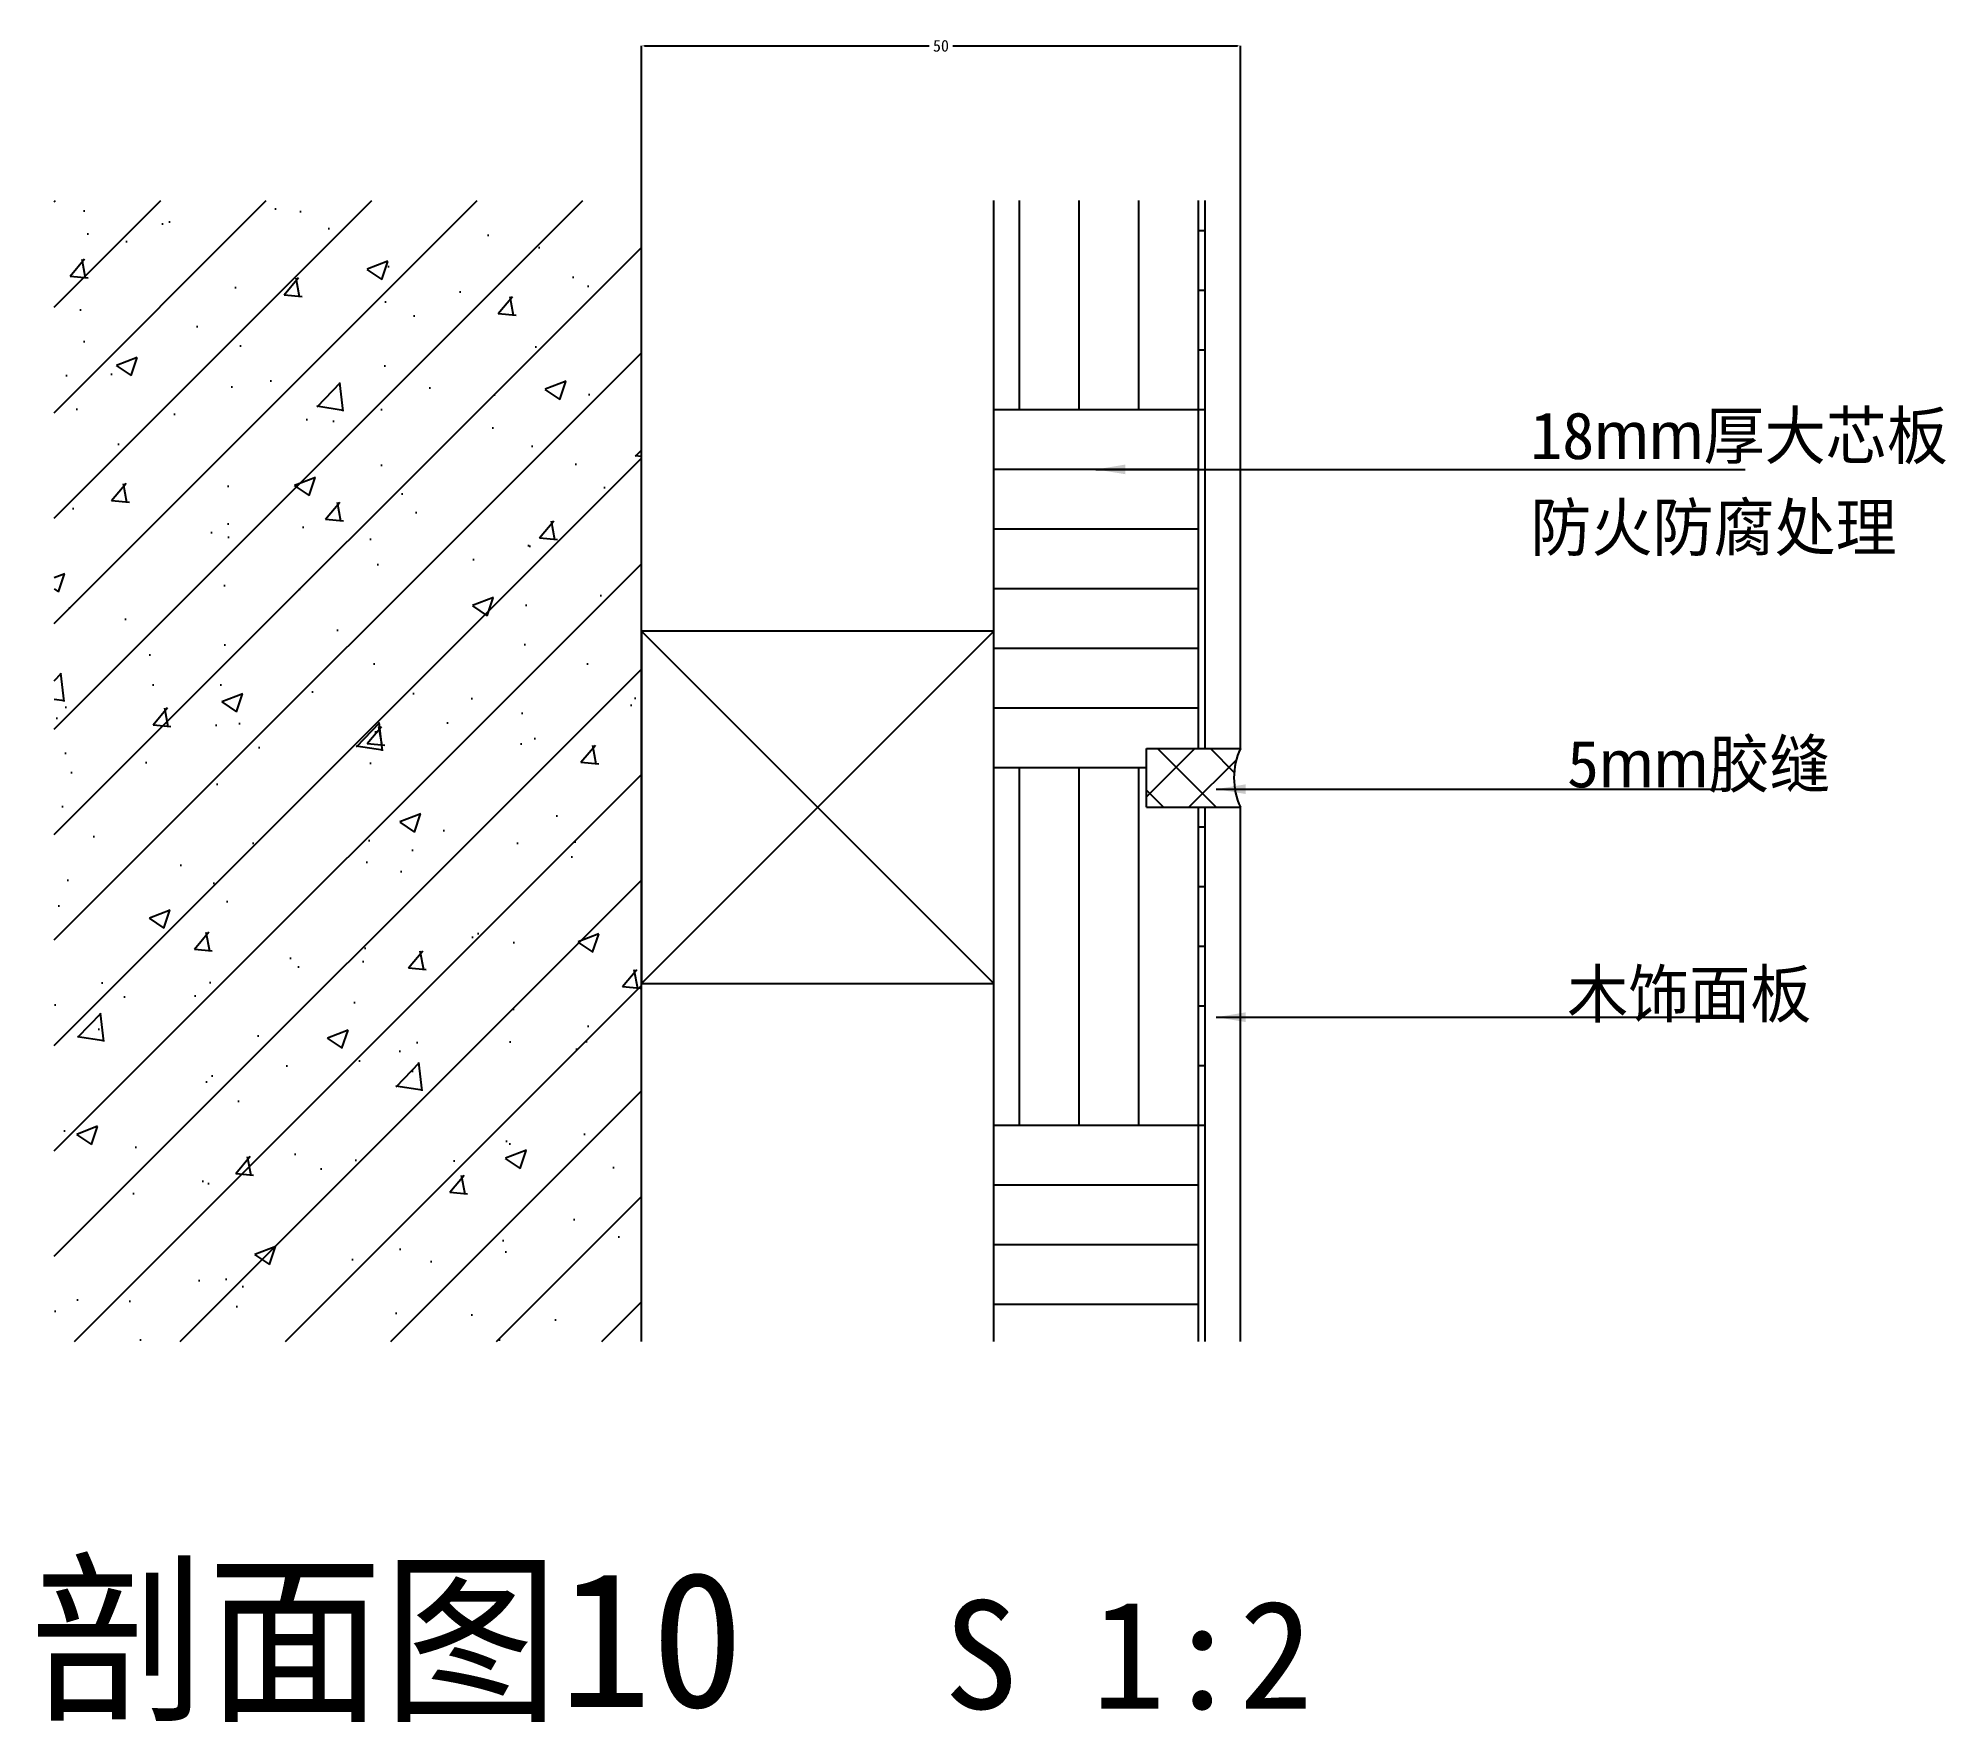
# Model space of a CAD drawing. Header units: metres. Extents: x 82959 to 83122, y 8484 to 8627.
import ezdxf

# ---------------------------------------------------------------- set-up
doc = ezdxf.new("R2010")
doc.units = ezdxf.units.M
for name, color, linetype in [('10', 8, 'Continuous'), ('10填充', 8, 'Continuous'), ('4', 3, 'Continuous'), ('7标住', 1, 'Continuous'), ('墙体', 7, 'Continuous')]:
    doc.layers.add(name, color=color, linetype=linetype)
doc.dimstyles.get("Standard").update_dxf_attribs({"dimtxt": 2.5, "dimasz": 2.5, "dimexe": 1.25, "dimexo": 0.625, "dimtad": 1, "dimcen": 2.5, "dimazin": 3, "dimtfac": 1, "dimtmove": 0, "dimatfit": 3})

# ---------------------------------------------------------------- blocks, each defined once
blk = doc.blocks.new('_CLOSEDFILLED')
at = {"color": 0, "linetype": 'BYBLOCK'}
blk.add_solid([(-1, 0.16), (0, 0), (-1, -0.16)], dxfattribs=at)
blk = doc.blocks.new('*D1')
for p, q in [((83010.61, 8613.17), (83010.61, 8626.35)), ((83010.86, 8626.35), (83035.11, 8626.35)), ((83037.11, 8626.35), (83061.36, 8626.35)), ((83061.61, 8613.17), (83061.61, 8626.35))]:
    blk.add_line(p, q)
at = {"layer": 'Defpoints'}
for p in [(83010.61, 8626.35), (83010.61, 8613.17), (83061.61, 8613.17)]:
    blk.add_point(p, dxfattribs=at)
at = {"layer": '7标住', "xscale": 0.25, "yscale": 0.25, "rotation": 180}
blk.add_blockref('_CLOSEDFILLED', (83010.61, 8626.35), dxfattribs=at)
at = {"layer": '7标住', "xscale": 0.25, "yscale": 0.25}
blk.add_blockref('_CLOSEDFILLED', (83061.61, 8626.35), dxfattribs=at)
at = {"layer": '7标住', "insert": (83036.11, 8626.35), "char_height": 1, "attachment_point": 5}
blk.add_mtext('50', dxfattribs=at)

msp = doc.modelspace()

# ---------------------------------------------------------------- hatches: boundary and pattern name
at = {"layer": '10'}
h = msp.add_hatch(dxfattribs=at)
h.set_pattern_fill('ANSI37')
h.paths.add_polyline_path([(83061.61, 8566.51), (83053.61, 8566.51), (83053.61, 8561.51), (83058.61, 8561.51), (83061.61, 8561.51, -0.22)])
at = {"layer": '10填充'}
h = msp.add_hatch(dxfattribs=at)
h.set_pattern_fill('ANSI31', scale=2)
h.paths.add_polyline_path([(83010.61, 8613.17), (82960.61, 8613.17), (82960.61, 8516.02), (83010.61, 8516.02)])
h = msp.add_hatch(dxfattribs=at)
h.set_pattern_fill('AR-CONC', scale=0.1)
h.paths.add_polyline_path([(83010.61, 8613.17), (82960.61, 8613.17), (82960.61, 8516.02), (83010.61, 8516.02)])
h = msp.add_hatch(dxfattribs=at)
h.set_pattern_fill('AR-PARQ1', scale=0.1)
h.paths.add_polyline_path([(83058.61, 8613.17), (83040.61, 8613.17), (83040.61, 8516.02), (83058.61, 8516.02), (83058.61, 8561.51), (83053.61, 8561.51), (83053.61, 8566.51), (83058.61, 8566.51)])

# ---------------------------------------------------------------- linework, layer by layer
at = {"layer": '10'}
for p, q in [((83040.61, 8516.02), (83040.61, 8613.17)), ((83058.61, 8566.51), (83058.61, 8613.17)), ((83040.61, 8546.51), (83010.61, 8576.51)), ((83010.61, 8546.51), (83040.61, 8576.51)), ((83053.61, 8566.51), (83058.61, 8566.51)), ((83053.61, 8561.51), (83053.61, 8566.51)), ((83053.61, 8561.51), (83058.61, 8561.51)), ((83058.61, 8516.02), (83058.61, 8561.51))]:
    msp.add_line(p, q, dxfattribs=at)
msp.add_lwpolyline([(83010.61, 8546.51), (83040.61, 8546.51), (83040.61, 8576.51), (83010.61, 8576.51)], close=True, dxfattribs=at)
at = {"layer": '4'}
for p, q in [((83061.61, 8566.51), (83061.61, 8613.17)), ((83053.61, 8566.51), (83061.61, 8566.51)), ((83053.61, 8561.51), (83053.61, 8566.51)), ((83053.61, 8561.51), (83061.61, 8561.51)), ((83061.61, 8516.02), (83061.61, 8561.51))]:
    msp.add_line(p, q, dxfattribs=at)
msp.add_arc((83066.99, 8564.01), 5.93, 155.06, 204.94, dxfattribs=at)
at = {"layer": '墙体'}
msp.add_line((83010.61, 8516.02), (83010.61, 8613.17), dxfattribs=at)

# ---------------------------------------------------------------- texts
for s, height, p in [('剖面图10', 11.54, (82958.6, 8484.88)), ('S 1:2', 9.23, (83036.38, 8484.73))]:
    msp.add_text(s, height=height).set_placement(p)
at = {"char_height": 4, "attachment_point": 1}
for s, insert in [('18{\\fArial|b0|i0|c0|p32;mm}厚大芯板', (83086.29, 8595.16)), ('防火防腐处理', (83086.29, 8587.35)), ('5{\\fArial|b0|i0|c0|p32;mm}胶缝', (83089.42, 8567.2)), ('木饰面板', (83089.42, 8547.61))]:
    msp.add_mtext(s, dxfattribs=dict(at, insert=insert))
at = {"layer": '7标住', "insert": (83100.3, 8592.28), "char_height": 4, "attachment_point": 1}
msp.add_mtext('\\A1;', dxfattribs=at)

# ---------------------------------------------------------------- dimensions: what is measured, and where the dimension line sits
at = {"layer": '7标住'}
dim = msp.add_linear_dim(base=(83010.61, 8626.35), p1=(83010.61, 8613.17), p2=(83061.61, 8613.17), text='50', dimstyle='Standard', dxfattribs=at)
dim.commit()
dim.dimension.update_dxf_attribs({"geometry": '*D1', "text_midpoint": (83036.11, 8626.35)})

# ---------------------------------------------------------------- leaders
for points in [[(83049.31, 8590.28), (83104.58, 8590.28)], [(83059.55, 8563.05), (83102.99, 8563.05)], [(83059.55, 8543.63), (83102.99, 8543.63)]]:
    msp.add_leader(points, dimstyle='Standard', dxfattribs=at)

doc.saveas('drawing.dxf')
